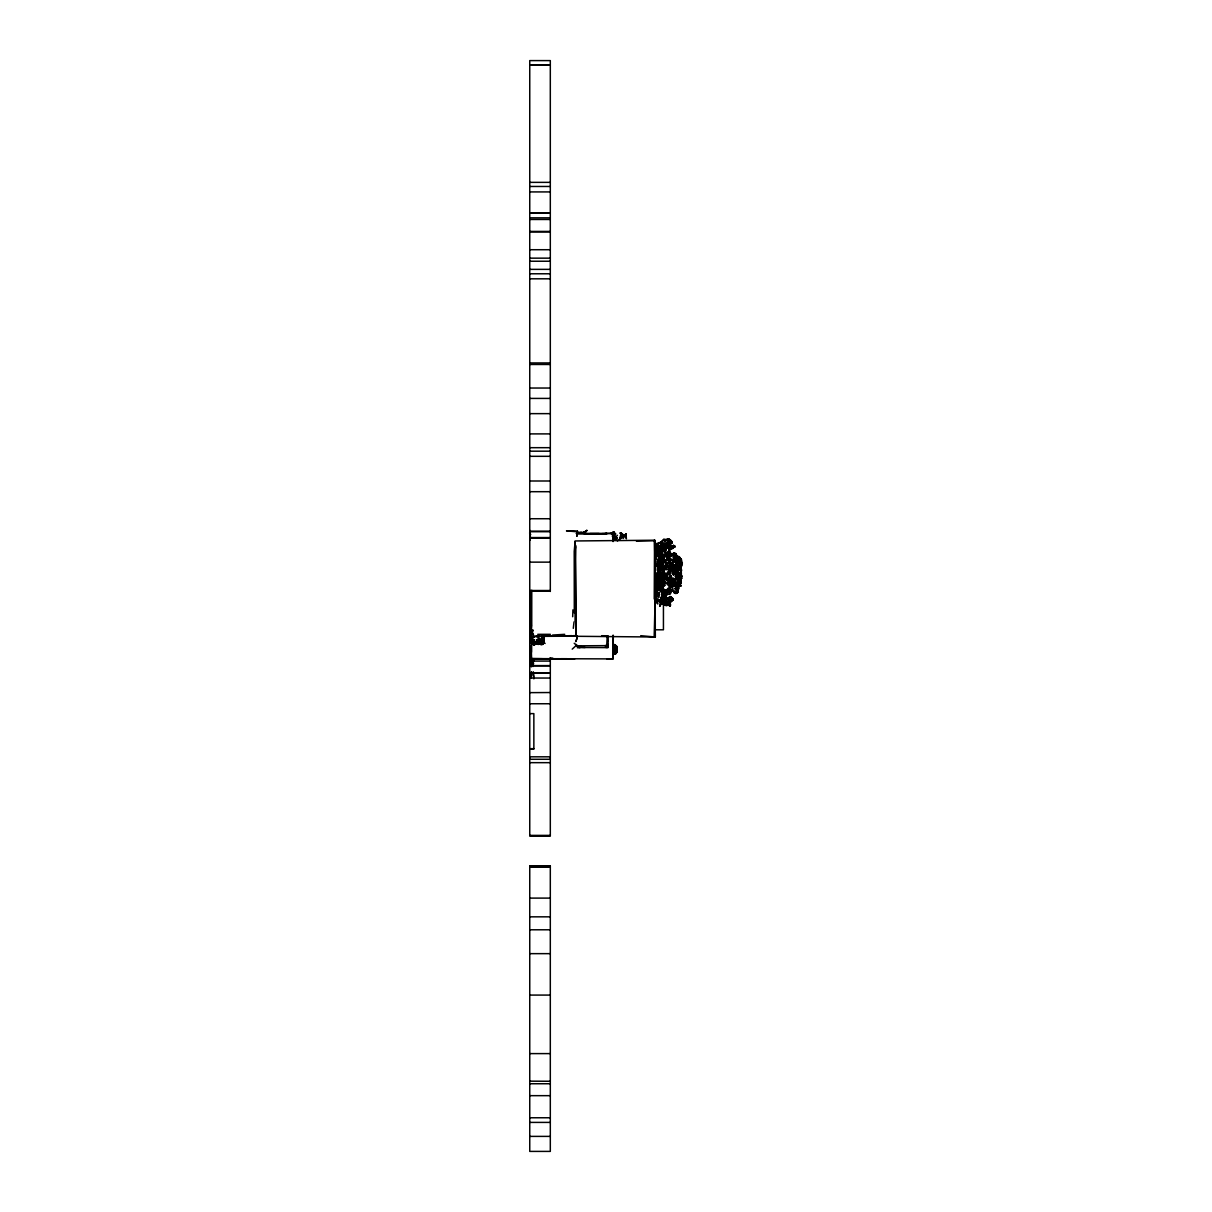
<?xml version="1.0" encoding="UTF-8"?>
<svg xmlns="http://www.w3.org/2000/svg" width="1212" height="1212" viewBox="0 0 1212 1212"><rect width="100%" height="100%" fill="white"/><g stroke="black" fill="none" stroke-linecap="round" stroke-linejoin="round"><path stroke-width="1.5" d="M531.28 666.918L531.507 641.012L530.689 642.769L532.583 641.527L531.038 642.557M531.129 591.032L531.31 635.664M531.765 590.259L531.735 625.18L530.28 636.694M636.421 541.158L654.677 540.749L655.298 637.012L576.033 636.285L575.548 545.476L575.094 567.989M668.403 553.293L670.009 551.854L668.691 553.096L668.524 551.036L668.433 554.535M654.238 598.955L654.541 539.931L655.131 574.791M655.389 581.169L655.389 577.972M661.858 591.35L661.07 588.987L663.328 592.38L663.479 598.849L664.085 594.334L665.615 592.577L665.206 590.835L662.388 588.471L661.04 591.244L661.858 591.35L663.843 582.396L663.706 577.457L664.888 574.988L666.645 575.503L665.403 574.988M667.054 593.092L666.812 590.835L668.6 590.426L666.615 592.168L666.115 594.637L666.903 591.244L668.115 590.835L668.645 591.956L667.054 593.092L666.418 591.35L664.358 591.138L662.267 586.411L662.994 585.078L661.525 585.593L661.176 587.85L662.267 586.411M531.265 672.448L531.25 677.962L531.507 674.751M657.343 600.697L657.768 604L656.525 602.455L657.343 600.697L655.404 600.607L656.662 600.501M669.388 585.487L669.403 582.502L665.236 575.094L665.206 576.336C667.039 577.518 668.373 571.791 665.933 573.761L664.494 574.064L667.251 573.655M669.857 568.201L670.236 566.974L669.115 567.08L670.266 566.458L670.221 569.443L665.085 569.443L670.963 569.549L671.13 571.079L669.115 567.08L673.599 565.125L677.735 569.034L677.705 572.428L676.554 569.231M531.159 677.75L531.189 672.569M576.033 636.285L575.094 541.779L574.215 551.445L574.306 613.09M613.045 646.193L613.09 635.149M655.116 584.214L655.101 587.032L655.45 586.108M669.554 571.397L671.009 573.034L669.115 571.806L670.221 569.443L666.903 566.671L665.661 568.201L663.858 567.595L661.797 569.14L658.04 568.928L660.07 567.186L661.085 567.383L661.07 569.034L659.828 572.109L657.843 573.549L656.54 572.837M675.645 562.141L676.766 561.929L675.645 562.141L677.16 563.58L677.22 561.414L675.342 561.217L677.16 563.58L676.705 568.413L673.978 569.549M612.999 653.556L613.045 658.904L551.036 658.707M663.903 548.975L663.661 551.657L669.615 553.702L669.978 555.869L673.72 555.247L674.236 552.99L675.917 553.702L676.826 557.202L673.751 558.535L673.811 562.444L672.13 564.292L658.48 559.262L659.616 557.005L663.494 557.096L663.752 554.323L661.828 555.763L661.949 558.535L658.404 556.793L662.055 554.111L661.631 552.884L666.676 547.021L669.1 548.869L669.615 553.702L667.6 554.944L669.372 555.354L674.236 552.99L676.826 557.202M655.374 566.761L655.419 562.853M542.582 638.239L542.567 639.891L542.9 636.906L544.658 636.285L571.806 635.664M668.903 548.157L666.676 547.021L666.327 549.384L664.449 550.006L664.1 547.536L661.494 550.627L671.857 543.324L671.918 541.779L668.948 539.007L664.509 540.749M669.554 601.016L670.372 602.455L669.6 605.03L662.494 600.182L661.555 601.213L660.949 598.546L662.706 597.213L663.57 597.213L662.616 599.364L663.449 601.94M530.78 637.209L530.75 639.572L533.265 639.678L533.704 640.709M577.215 534.992L577.442 531.083L576.851 536.219L577.442 531.083L566.489 530.871L577.26 531.795M655.722 583.639L656.404 580.139L657.434 579.821L656.752 575.503L657.571 576.639L655.616 579.321L655.374 583.533M663.828 602.97L664.676 605.227L665.479 603.076L669.206 603.682L670.281 606.045L669.63 604L670.281 606.045L664.858 603.076L665.449 601.834M543.476 635.982L544.097 637.209L544.658 636.285L530.205 636.497L530.25 590.85M613.242 540.446L617.014 537.87L616.65 539.931M535.25 641.739L535.295 643.481L533.553 643.693L534.083 641.118M679.144 574.064L679.129 575.306L679.159 573.034L681.508 570.776L679.402 569.443L681.508 570.776L679.462 573.973L679.159 573.034M664.085 594.334L665.615 592.577L665.206 590.835L668.6 590.426M541.643 640.3L541.597 639.163L542.491 640.709L542.9 636.906L541.128 638.648L542.688 638.027M575.109 568.413L575.079 549.566M656.54 587.744L655.859 584.563L655.192 596.789L655.328 588.153M668.418 580.76L666.63 580.442L669.236 579.624L668.948 577.866L671.024 579.215L673.205 578.806L674.917 580.654L675.023 583.32L673.448 584.972L669.403 582.502L666.979 583.017L667.251 584.654M656.237 559.368L656.359 555.657M669.206 603.682L666.721 605.742L664.676 605.227L663.737 600.804M674.917 580.654L675.205 582.502L672.978 583.32L674.327 580.033L673.554 578.594L670.993 579.927L671.281 575.821L671.872 580.548M677.16 563.58L676.766 561.929M681.78 564.61L680.886 564.292L681.78 564.61L682.326 562.959L681.25 562.141M544.173 638.86L544.173 637.936L543.658 642.254M664.1 581.684L665.509 581.775L664.464 582.502L662.434 580.245L662.085 576.533L664.888 574.988M607.879 645.435L606.985 645.238L607.212 635.77M614.666 644.814L615.938 645.951L615.12 647.39L616.499 649.647L616.408 648.314L613.242 647.39L613.272 650.162L616.605 648.526L617.044 650.268L615.423 650.374L617.302 649.344L616.408 648.314L615.726 649.147M656.556 550.218L657.752 554.732L659.949 555.247L658.025 550.112L656.556 550.218L656.51 545.476L656.056 547.839L657.904 545.885L657.101 545.173L660.449 545.794L658.904 545.885L657.98 548.263L656.692 547.945L657.768 547.642L657.904 545.885L658.737 547.43L659.252 546.203M665.221 593.092L664.449 594.531L666.312 598.243L668.63 598.849L670.66 596.592L672.766 598.546L672.705 600.394L667.039 602.864L664.994 601.531L665.888 602.243M572.685 616.741L572.912 609.863M580.26 532.735L585.744 531.901L586.82 530.356L584.017 532.416M656.237 579.321L656.722 574.276L659.252 574.276L662.237 571.291L661.191 575.306L663.812 572.215L662.828 576.124L659.828 574.988L659.04 575.927L662.085 576.533M668.357 566.974L669.342 565.534L670.706 566.671L670.918 564.61L666.842 567.489M680.311 578.897L681.705 578.382L681.795 575.609L680.311 578.897L681.235 580.442L679.887 585.275L681.023 585.896L678.796 586.108M536.007 642.966L535.901 641.739L534.886 644.511L536.825 641.421C536.022 646.087 531.432 645.223 532.886 640.709L533.553 639.572L530.568 638.345L530.477 636.497L534.477 637.103M575.215 546.612L575.094 541.779L574.912 544.764M536.098 641.633L535.204 643.693L533.522 642.769L530.704 638.754L530.508 636.391M666.721 589.593L664.252 590.623L665.297 590.623L662.388 588.471C664.691 590.714 661.222 593.092 661.843 589.29L657.904 588.562L656.722 586.82L659.101 582.608L660.919 582.502C662.843 581.472 664.63 583.078 663.615 581.987M659.04 575.927L660.858 575.306L662.025 577.776L658.677 579.73L656.707 582.805L656.934 585.593L657.358 587.638L662.055 591.547M656.51 544.446L655.753 544.961L656.571 546.824L655.025 546.915L655.859 552.157L655.147 548.157L656.662 543.521L657.919 544.446M658.313 581.578L656.662 582.396C660.737 579.881 654.965 584.169 656.677 579.821L657.904 576.336L658.995 576.124L656.677 574.685M661.797 569.14L661.752 570.155L663.676 570.579L663.858 567.595L661.085 567.383M676.402 586.82L676.16 588.365L677.538 589.699L681.28 582.608L680.977 579.927L679.205 576.639L676.826 575.503L676.811 572.109L677.356 575.715L675.372 576.427L676.493 572.428L674.387 572.534L673.524 575.094L672.569 571.291M658.904 545.885L657.677 543.43L660.692 542.4L661.585 542.4L661.222 545.794L666.479 545.476L669.963 541.976L669.857 539.522L665.691 543.84L663.267 544.446L662.585 546.612L660.798 546.718L659.328 549.703L656.919 550.521L660.692 550.218L667.842 542.4L666.964 543.218M664.57 548.263L666.433 544.764M530.083 602.046L530.568 591.32M607.757 640.815L607.833 647.602L579.124 647.496L576.079 644.405M655.995 563.883L655.859 566.671L655.616 564.095M613.03 654.586L616.272 653.359L616.999 651.192L613.06 653.874M656.056 594.531C654.51 587.396 658.51 594.713 655.374 598.652C655.889 602.5 655.041 593.819 655.51 597.213L656.389 596.486M662.585 546.612L661.449 545.991L660.919 547.536L661.964 547.748L662.722 546.097L662.191 542.188L663.873 539.31L670.327 539.825L671.963 541.673L670.706 542.809L671.857 543.324M661.434 555.354L657.54 555.763L661.646 550.112L664.449 550.006L661.631 550.309M667.009 589.911L665.267 590.517L665.343 593.395L662.843 591.456M655.131 550.627L655.859 552.157L656.465 551.551L655.98 556.384M536.658 642.557L536.825 639.891M669.615 553.702L664.873 555.247L663.312 559.883L667.236 560.595M680.72 569.549L680.386 566.761L681.78 565.746L680.341 564.913M666.706 555.354L666.933 558.535L670.584 558.338L669.009 561.732L674.281 558.535L677.114 559.368L673.463 559.368L669.388 561.217L669.13 559.974L667.13 559.368L665.736 560.186M680.553 565.837L681.402 563.171L679.311 563.065L680.265 562.035L680.19 567.186L680.644 565.125M530.295 534.265L530.189 535.704L530.174 530.462M664.555 603.682L664.615 602.864M661.585 575.306L661.116 573.034L659.752 577.048L658.055 577.154L659.313 579.109L657.904 576.336L657.298 577.776L656.752 575.503M661.691 604.515L661.994 600.804L657.358 601.122L658.086 597.304L659.525 596.895M666.933 558.535L667.009 557.611L671.403 555.975L670.1 555.141L669.221 556.581L669.372 555.354L668.191 554.944M657.752 554.732L657.768 549.9M531.235 663.949L531.492 660.934M615.696 647.708L613.287 647.193L616.529 648.526L613.287 648.011L613.333 646.466L615.408 647.087M676.675 561.323L677.478 561.929L676.841 558.535L677.826 556.384L679.265 556.687L681.068 559.974M604.97 645.648L606.182 645.435L606.167 646.572L604.97 645.648L575.821 645.844L572.215 649.147M658.495 544.961L658.419 545.794L655.843 545.582M664.858 603.076L664.676 605.227L667.448 604.712M676.326 584.048L676.22 589.911L678.129 590.214L676.963 590.835L677.387 592.577L678.144 592.168L676.614 590.517L676.705 586.517L670.584 585.381L670.857 581.881M663.812 572.215L664.191 572.943L664.267 569.034L661.752 570.155L660.237 567.898L658.237 567.383L659.934 566.352L666.373 566.458L666.797 563.58L664.161 560.898M667.251 574.897L666.282 573.867L667.13 573.246L667.085 576.745L664.449 579.927L665.646 575.2L666.327 576.23L664.464 576.427L666.327 576.23M670.751 590.623L670.645 592.38L669.63 588.987M613.287 532.22L612.636 533.038L615.635 534.477L612.999 534.992L612.514 536.643L613.363 531.901L612.817 535.916C617.908 534.931 609 534.871 614.59 535.295M662.025 577.776L659.828 574.988L660.495 576.942L658.055 577.154L660.085 580.548L656.449 585.79L658.055 588.047L656.646 588.259L655.51 590.214L656.298 590.835M623.195 538.492L626.24 533.856L623.316 535.704L621.65 533.856L621.256 536.84L623.241 536.643L623.029 534.583L621.18 532.932L619.665 533.144M658.48 559.262L657.192 561.005L659.813 561.838L662.146 565.428L660.07 567.186L660.131 569.14L657.934 568.413M671.266 547.43L670.978 545.582L669.524 545.688L670.978 545.582L670.312 547.748L669.418 546.506M680.629 583.32L679.235 581.775L680.22 577.972L677.356 575.715M670.236 540.749L670.327 539.825L667.857 539.31L669.145 539.931L668.721 538.901M669.403 563.368L671.933 563.277L673.463 559.368M613.848 653.98L616.272 653.359L613.272 653.98L613.287 651.405L614.136 651.511M659.813 561.838L661.404 558.747L660.979 559.883L663.131 561.52L662.267 562.444L663.146 566.974M668.6 554.217L668.645 551.445M669.115 571.806L669.312 569.958M680.326 570.064L680.538 568.11L681.205 569.034L680.493 568.413M573.306 628.361L574.018 621.892M665.146 599.47L665.433 595.971L667.721 594.425L666.115 594.122M677.705 569.549L674.357 565.125L673.917 569.034L670.963 569.549M658.283 566.868L657.055 566.565L657.192 561.005M677.796 569.64L678.856 569.958L677.069 570.064L678.796 565.837L677.19 565.64L679.78 563.883M539.476 641.421L541.143 644.617L542.431 639.678M673.66 579.215L669.236 579.624L670.115 578.079L668.948 577.866M613.393 534.174L612.939 533.25L615.651 533.447L612.545 534.689L613.181 533.447L612.318 534.886M671.66 597.516L671.024 599.258L670.448 598.243L671.66 597.516L672.115 599.773L670.266 599.576L670.66 596.592L673.175 599.682L672.024 600.607L673.175 599.682L668.63 598.849L669.948 600.804L669.403 602.652L667.282 602.349L665.024 598.137L666.236 595.456L663.888 597.304M540.961 644.314L542.082 643.587L541.825 641.845L540.37 641.633L541.143 644.617L541.688 642.966M669.478 564.716L669.251 566.246L671.645 569.231L676.569 569.958L675.296 569.14L673.357 570.261L672.554 569.337L673.781 567.792L670.387 567.186M654.177 636.391L655.222 596.486L655.298 637.012L640.724 635.694M661.085 597.622L662.388 597.622L663.57 594.744L661.661 593.819L663.494 589.699L662.388 588.471M530.371 538.083L530.235 534.78L530.144 540.34M658.616 553.611L657.237 551.445M681.023 565.534L681.78 565.746L680.25 566.246M530.947 634.224L531.795 634.224L532.856 630.119L531.795 634.224L533.538 634.74M613.317 635.573L613.045 658.904L606.848 658.813M659.343 564.398L659.934 566.352L658.54 565.943L657.949 564.292L660.055 564.913L660.57 566.352L660.252 559.671L661.813 559.262M614.181 533.341L613.666 536.946L614.181 533.341L614.514 534.689M664.449 594.531L662.025 595.865L661.828 592.577M538.037 640.087L538.234 638.754M660.101 573.246L658.161 572.109L658.267 569.14L657.237 570.67L658.313 571.079L657.025 568.928L660.237 567.898M538.416 643.799L537.931 642.148L539.098 639.891L540.219 640.3L539.461 643.799L540.037 641.421L541.976 640.406L541.279 639.981M530.901 642.451L531.189 636.391L531.659 637.209M575.942 636.179L531.068 636.391M531.598 639.572L530.75 639.572L530.477 636.497M660.919 602.758L664.191 604.091L660.828 603.379L659.676 606.364L660.828 602.243L659.237 601.637L661.025 600.91M530.765 638.966L531.31 636.179M532.704 665.858L533.644 660.555L532.932 662.919M543.112 643.587L544.158 642.254L542.612 644.617L543.188 641.739L545.112 643.481M661.116 573.034L662.994 572.534L663.267 570.988M662.434 580.245L660.964 581.26L663.009 584.154L663.661 581.684M657.949 564.292L661.404 563.171L660.782 560.702M666.797 563.58L667.115 564.398L667.812 563.277L666.039 563.065L664.858 566.565L667.251 563.686M657.343 596.077L659.404 594.637L659.192 592.683L657.677 593.304L659.404 594.637L657.343 596.077L656.631 594.94L659.404 594.637L657.677 593.304M667.676 583.639L669.478 582.29M669.706 543.521L670.842 548.869L673.342 547.233L673.13 548.354L669.418 549.793L670.569 548.975M656.465 544.552L656.662 543.521M664.827 543.006L665.403 540.037L667.857 538.901M669.478 587.85L674.751 586.108L675.19 584.654L674.099 583.427M657.904 588.562L661.146 589.077L661.388 591.865L660.025 588.987L658.177 589.593L657.207 592.274L655.54 585.684L655.919 588.259M680.174 584.245L677.523 584.351L674.508 582.396L676.872 583.427L678.659 586.002L677.099 585.078L678.129 587.744L678.099 586.002L680.174 584.245L679.265 581.366M662.191 542.188L661.979 545.688M660.207 579.321L658.071 579.821L659.207 578.806L658.055 578.079L660.161 577.866L660.858 575.306M676.735 573.867L673.099 573.761L674.387 572.534L676.735 573.867L676.493 572.428M677.917 583.214L678.235 585.896L677.099 585.078M676.72 590.729L677.841 588.987L677.053 589.183M660.161 577.866L660.707 575.821M537.961 642.557L538.582 644.405L536.855 644.208L537.158 642.86M533.522 642.769L533.235 639.269L533.977 641.224L531.962 642.148L532.947 642.86M676.644 558.02L677.826 556.384L680.902 558.959L679.644 559.883L679.144 557.929L680.902 558.959L679.144 557.929L678.765 558.641M676.599 559.565L677.553 558.853L678.25 560.702L681.735 562.55M663.312 559.883L665.449 555.975L664.873 555.247M677.508 561.005L679.144 557.929M530.674 534.583L529.674 532.629L530.28 533.144M655.147 595.456L656.01 593.713M675.508 588.259L674.448 588.562L675.841 589.29L676.705 586.517L675.675 586.199M661.01 577.26L661.298 576.124M664.358 578.594L663.494 578.806L663.115 577.26L663.449 574.791L665.07 573.549M619.847 538.173L621.18 532.932M678.356 584.972L680.129 584.972L680.629 582.29L680.129 584.972L681.023 585.896M660.222 605.742L660.828 603.379M613.787 649.238L614.014 648.011L616.605 648.526L614.014 648.011L613.12 649.647M676.099 589.077L678.508 589.699L676.614 590.517L675.978 586.305M655.162 551.339L655.207 555.051L655.722 553.611L656.086 554.944M666.327 575.2L665.842 577.669L665.6 576.533M660.616 601.531L663.403 603.167L664.479 601.122L664.585 602.758L664.1 600.182L666.812 602.046M676.826 575.503L676.069 573.973L675.372 576.427L676.432 577.669L675.311 579.321L676.796 578.079L677.72 583.533L679.235 581.775M538.87 641.33L538.825 643.481L538.749 642.451M658.131 551.748L659.404 551.233L659.676 552.066L658.631 552.066M676.857 556.687L676.781 559.777L673.993 560.702M677.553 573.352L680.296 574.897L679.159 576.745M531.22 642.86L531.538 642.663M677.644 559.262L676.841 558.535L677.644 559.262L676.644 560.186L681.75 561.111L678.265 562.55M665.555 552.066L664.933 554.111L667.388 552.778M673.554 578.594L674.993 581.26M662.267 562.444L660.055 564.913M679.22 563.277L680.386 561.929L676.735 561.52M663.797 601.728L661.964 602.561L662.843 600.091M670.236 603.379L670.63 602.137L669.706 601.94L670.236 603.379L669.706 601.94M658.161 561.838L657.434 563.065L657.934 561.732L660.267 561.217L661.404 563.171M655.253 601.637L656.192 599.879L655.374 598.652L656.177 599.576M677.993 585.593L677.538 589.699M667.267 589.183L667.63 590.623L670.024 591.456L667.948 591.653L670.645 592.38M534.537 644.617L533.038 644.723L534.886 644.511L532.841 644.314L532.371 642.769L530.598 642.148L531.553 640.815M670.978 581.684L672.327 579.518L672.524 581.684L670.978 581.684L671.009 583.017L673.448 584.972L673.66 583.32L671.403 582.714M679.462 573.973L679.841 572.837M666.464 579.518L667.327 577.048L665.555 579.321L666.464 579.518L664.449 579.927M677.023 576.23L677.584 574.579L676.387 575.503L675.251 571.912L673.524 571.806M533.507 643.587L535.007 643.375L539.249 638.86L536.28 639.891L538.446 639.784M679.977 574.382L680.023 575.821L676.432 577.669L677.993 575.412L679.765 579.624L677.417 580.033L678.659 576.23M666.191 599.985L665.6 601.637L662.494 600.182M670.115 578.079L670.387 579.003L668.979 577.563L669.403 576.427L671.281 575.821M544.173 637.936L543.658 640.921L542.491 640.709L542.612 638.86L538.855 639.784L539.234 638.754M659.616 557.005L658.177 558.959M665.661 568.201L665.615 565.837L667.888 565.64L667.464 566.671M673.024 557.202L673.751 558.535L675.357 555.657L676.75 555.354L675.917 553.702M659.252 600.394L659.813 602.561L659.252 600.394L658.449 601.122M674.099 591.759L672.66 590.941L672.827 589.593L674.266 592.895L675.932 593.607L677.387 592.577M662.767 589.183L662.54 587.123L660.722 589.183L661.04 591.244M538.855 639.784L539.249 638.86M656.404 580.139L657.843 577.866L659.601 578.594L659.07 577.457L660.495 576.942M670.266 566.458L668.388 566.155L669.342 565.534M665.161 600.697L664.04 602.349L664.509 600.501L666.342 601.425M659.343 564.095L658.192 563.368L659.283 561.838L659.449 562.656M676.326 559.671L676.872 558.444M680.417 566.671L681.295 566.671L679.114 567.898L680.614 568.307L679.371 568.716M667.342 548.263L673.008 546.612L673.599 545.37L675.251 546.506L672.69 548.263M661.979 579.003L663.131 575.715M664.191 586.305L665.509 581.775M669.039 551.748L670.281 548.975L669.1 548.869M673.508 591.35L672.448 590.517M664.691 547.021L665.221 545.885M613.211 534.477L612.393 534.068L613.787 531.901L612.227 533.962L612.999 533.038M673.342 547.233L675.251 546.506L673.008 546.612L673.599 545.37M666.464 578.382L667.327 577.048M532.841 644.314L533.341 643.284M535.401 642.254L530.598 642.148L531.159 636.694M663.888 600.394L665.024 598.137M660.025 589.502L662.267 586.108L661.07 585.79L659.737 582.805L658.707 583.427L659.57 586.926L661.388 585.487L659.737 582.805M661.661 556.687L663.752 554.323M534.886 644.511L535.689 642.966M612.999 534.992L612.59 536.219L614.711 535.189M658.919 542.597L660.479 542.809L663.873 539.31M659.616 557.505L658.964 558.747L659.949 559.262M667.024 591.653L667.721 590.32L669.706 590.941L670.781 589.502M532.916 642.042L534.295 640.406L533.25 641.421M669.812 552.884L668.463 553.399L670.584 552.581L667.857 551.96M539.522 644.208L540.204 642.966L539.552 643.587M616.999 646.981L616.575 646.057L617.302 647.602M674.887 560.595L677.114 558.641M661.661 593.819L662.631 592.577M663.403 603.167L662.161 602.243L663.282 600.288M660.479 542.809L662.706 540.446M533.007 642.042L533.598 641.012L535.007 643.375M667.115 564.398L667.812 563.277L667.888 565.64M530.432 642.663L532.75 642.148M675.023 591.547L674.266 592.789L677.432 593.198M669.372 605.955L670.418 605.227L669.63 604M664.04 602.349L665.555 600.394L663.388 601.319M658.858 560.808L657.495 559.883M659.055 572.837L660.495 570.67L659.358 569.746L660.495 570.67M606.136 647.602L607.454 647.087L607.803 635.664M656.086 583.73L656.707 582.805M585.048 531.704L586.82 530.356M532.371 642.769L534.295 640.406M659.828 548.975L658.98 549.703L661.494 548.869L658.025 550.112M679.371 583.533L681.28 582.608L680.265 581.987L680.977 579.927L677.523 576.745M671.251 554.535L673.781 554.944L674.372 557.096L676.205 555.763M671.812 580.139L673.872 578.291L670.706 579.003L671.993 578.291L673.599 580.033M662.116 567.595L659.722 569.746M534.462 642.451L533.553 643.693L533.265 639.678M586.199 531.295L584.457 531.901M666.191 550.824L664.085 548.157L664.706 546.915L665.327 547.43M660.328 582.093L660.964 581.26M674.978 564.913L676.341 563.171M676.554 571.397L675.781 568.716L674.054 568.201L675.145 567.277L676.872 567.898M612.939 533.25L613.105 541.567M657.374 587.335L656.646 588.259L661.282 590.835L660.282 591.759L659.798 590.002M678.372 557.823L679.765 557.414L677.553 558.853L677.053 558.02M679.25 568.201L680.386 566.761M668.07 598.44L669.297 596.895L669.615 598.652L667.145 597.728M663.737 593.395L665.161 592.274L663.737 593.395L663.328 592.38L664.903 592.683M663.994 575.306L662.964 575.094L663.918 573.14L663.04 575.2L664.737 574.382L663.873 573.352L664.494 574.064M672.66 590.941L668.63 590.623L669.888 590.426M619.529 538.582L623.438 536.643L617.378 540.961M670.584 581.881L671.009 583.017M671.206 553.808L670.1 555.141L671.236 556.066L671.993 555.869L671.206 553.808L670.084 555.051L675.781 553.505L673.387 555.051M659.949 555.247L661.631 552.884L657.54 555.763M659.934 558.232L660.964 557.005L658.631 555.975M662.297 550.718L663.994 549.703L661.646 550.112M615.863 537.052L617.408 535.295M661.782 597.622L659.858 601.319M612.545 534.689L613.56 533.553M665.752 598.849L667.479 597.728L669.463 598.334M659.252 574.276L657.298 577.776M655.571 575.927L656.01 574.382L655.874 577.972M677.356 559.156L677.25 560.398M669.388 573.14L670.766 571.7M626.24 533.856L624.013 535.916M615.923 653.253L617.181 651.92L614.332 653.147L615.544 653.768M665.373 549.9L666.388 547.233L667.751 547.324L665.343 547.642L664.63 546.309M659.631 561.323L659.722 560.292M613.787 531.901L611.09 533.553L576.291 533.553M677.417 580.033L678.932 578.488M613.196 653.465L615.06 652.223L614.181 650.071M613.726 647.905L615.711 648.42M662.328 557.308L659.616 559.05L658.358 557.823M658.722 552.778L656.843 553.293M616.241 646.769L613.317 643.799L613.954 646.875M542.824 643.799L543.703 642.966M670.039 578.7L671.342 577.669L672.039 579.215M658.828 562.853L661.843 564.807L662.494 564.201L661.54 563.989L665.206 562.141L665.691 564.807L667.085 565.428M661.6 586.714L662.267 586.108L659.207 585.79M680.311 574.17L681.432 573.14L679.447 572.731M669.948 600.804L672.887 600.182M659.177 582.714L661.737 580.548L661.888 582.608M668.463 553.399L669.478 552.475M671.448 583.427L673.645 582.093L672.569 581.169M606.258 645.542L608.045 644.405M679.159 579.927L680.22 577.972L678.917 577.776L679.765 579.624M613.833 531.795L613.181 533.25M676.614 590.517L679.068 588.365M680.432 583.73L679.72 584.351L680.735 585.593L679.008 583.017M542.991 637.421L543.324 636.391L542.325 636.179L544.658 636.285L543.324 636.391M680.493 575.094L681.356 574.382L679.826 575.094M675.857 574.685L674.251 572.837L673.099 573.761M680.28 567.898L679.402 568.625L680.78 568.519M667.176 541.567L670.403 543.324L666.524 546.309M656.98 601.531L657.995 600.697M662.116 543.521L663.07 543.006L663.267 544.446L662.116 543.521L663.07 543.006M583.517 532.735L584.578 531.901M662.01 589.077L663.206 588.153L664.1 589.805M674.13 560.808L677.114 559.368L674.493 559.262M606.182 645.435L607.409 644.511M672.781 547.324L673.751 546.612M657.51 567.186L659.934 566.352L658.267 564.292M671.297 567.277L673.024 566.352L675.781 568.716L672.372 568.004L673.266 568.928M671.236 580.245L673.205 578.806M667.812 541.885L667.857 543.112L668.797 542.915L669.509 541.158M662.964 583.427L664.812 583.32M585.26 531.901L586.608 530.977M677.947 562.762L678.765 561.111L677.553 559.459L677.735 560.595L676.16 561.217M659.252 558.959L660.752 557.929M666.979 583.017L668.66 581.881M658.237 593.304L659.192 592.683M536.855 644.208L537.976 642.966L538.582 644.405M657.934 583.73L658.692 586.002L660.282 585.593L660.343 587.547L658.267 588.365L658.04 587.032L656.722 586.82L657.358 587.638L656.934 585.593L658.04 585.896M581.23 532.113L577.533 532.629M531.962 642.148L533.083 641.421M661.934 551.339L663.646 551.142L658.934 552.778L659.949 552.369L662.055 554.111M616.499 648.526L615.696 648.935M658.237 567.383L659.934 566.352M661.555 601.213L661.464 599.167L663.721 598.44M676.841 566.868L678.796 565.837M664.085 575.715L665.206 576.336M671.993 554.111L674.236 552.99M656.646 576.942L657.571 576.639L656.662 576.427M533.28 633.406L531.477 633.709L531.326 624.968M676.644 592.168L678.144 592.168L677.629 591.35L675.523 592.062L669.888 589.183L671.493 590.108M674.099 566.246L674.978 565.943L674.463 567.686L673.599 565.125L677.735 569.034L676.372 568.716L675.811 567.898L676.872 567.383L675.629 566.868M537.931 642.148L539.416 641.421M674.281 556.172L675.357 555.657L675.387 556.899M672.766 598.546L672.705 600.394L669.6 600.91L670.372 602.455L667.282 602.349M667.282 574.791L670.554 574.791M533.189 641.012L534.34 640.497M672.357 585.593L675.19 584.654L675.872 585.487L672.069 586.305M671.251 546.506L673.463 545.582L672.251 546.915L670.312 546.612M666.509 548.763L664.827 549.49L666.327 549.384M656.722 586.82L658.692 586.002M668.979 577.563L670.478 576.942M667.948 591.653L669.706 590.941L668.888 590.32M680.371 576.745L681.659 576.23L679.281 575.715L681.492 574.897M678.159 588.88L676.523 589.183M669.1 547.324L668.115 547.021L670.978 546.824M615.332 537.052L615.605 538.795L613.257 539.613L613.348 540.961M530.508 637.83L532.113 637.209M677.387 561.626L678.765 561.111L677.478 561.414M676.569 569.958L673.236 569.852L676.19 570.261L677.705 572.428L677.523 570.064L673.357 570.261L672.554 569.337M661.525 585.593L662.994 585.078M678.917 575.609L680.159 576.745L681.659 576.23L679.22 576.124M613.09 536.84L614.666 536.325L614.878 539.931L613.166 537.355M661.479 594.94L662.691 594.531M668.933 591.032L670.993 591.244L669.918 591.35M661.964 602.561L664.479 601.122M661.222 546.718L664.797 545.582L665.736 547.127M680.053 578.897L681.705 578.382M661.797 590.623L663.115 590.214L661.161 590.835L659.434 588.259L661.388 591.865M611.924 533.447L610.333 533.447M678.917 568.822L680.614 568.307M670.403 543.324L667.948 544.037L669.933 542.703L668.797 542.915M668.706 604.409L670.69 604.924L669.645 603.576M658.177 589.593L656.722 590.002L657.465 590.941M530.704 638.754L532.098 639.981L533.553 639.572M672.433 567.08L673.902 566.671M660.843 556.172L658.404 556.793M682.326 562.959L680.538 563.368M678.341 586.82L677.523 587.032L677.281 584.563M574.821 635.664L573.352 635.664M670.448 598.243L671.327 598.031M669.751 602.349L670.63 602.137M667.797 589.29L667.751 588.365L670.524 589.183L669.569 588.047L670.675 589.396L669.282 589.699L668.6 588.259M613.166 652.632L615.06 652.223L614.029 653.253M680.22 570.155L681.659 569.852M669.403 602.652L670.372 602.455M674.054 568.201L675.114 568.004M676.66 562.247L677.72 562.035M667.918 591.865L669.009 591.653L667.903 590.32M532.962 666.539L531.826 658.601L553.854 658.707M533.795 642.254L535.477 641.936M656.646 581.881L657.828 581.684L656.601 580.76M664.358 591.138L666.009 591.244L665.206 590.941M614.666 536.325L613.348 538.279L614.029 536.431L614.878 539.931M677.69 578.488L680.977 579.927L677.584 581.987L679.644 582.714M531.22 658.904L532.477 658.707M657.677 543.43L660.692 542.4L661.222 545.794M666.13 600.804L664.843 601.016L666.267 602.561M660.343 587.547L661.646 587.335M668.857 589.396L670.751 589.805M655.722 548.869L655.919 550.718M676.19 570.261L677.523 570.064M604.288 533.962L607.015 533.553L584.002 533.659M664.085 548.157L665.494 547.945M670.584 585.381L670.524 584.154L672.827 583.836M669.312 593.198L670.842 592.986L669.903 594.425L668.115 594.122M671.933 583.73L675.023 583.32M668.176 546.96L670.827 546.612M662.994 572.534L666.009 573.352M666.661 546.612L668.524 546.4M659.04 577.366L659.979 577.26M577.382 645.844L581.199 645.754L576.791 645.844M675.478 568.519L676.705 568.413M659.313 588.668L660.555 588.562M666.07 600.91L664.843 601.016L666.055 601.531M676.266 574.473L679.129 573.867L680.296 574.897M657.055 566.565L658.48 566.458M680.008 573.246L681.432 573.14M657.737 574.685L659.358 574.579M552.551 635.058L564.716 634.33M570.413 658.813L574.882 658.813M669.13 559.974L671.16 559.883L670.584 558.338M612.878 533.25L605.182 533.447M577.291 647.738L580.215 647.602M673.008 546.612L675.251 546.506M566.155 658.904L568.746 658.813M567.14 658.707L560.823 658.707M602.031 533.659L607.015 533.553M544.915 635.982L558.02 635.876M561.126 658.904L572.14 658.813L533.038 658.904M533.022 658.995L545.809 658.904M589.926 533.583L599.076 533.553M529.75 182.361L550.309 182.361M529.75 186.466L550.309 186.466M529.75 191.92L550.309 191.92M529.75 212.903L550.309 212.903M529.75 213.009L550.309 213.009M529.75 217.842L550.309 217.842M529.75 219.478L550.309 219.478M529.75 231.416L550.309 231.416M529.75 231.931L550.309 231.931M529.75 249.717L550.309 249.717M529.75 258.156L550.309 258.156M529.75 261.231L550.309 261.231M529.75 269.367L550.309 269.367M529.75 273.776L550.309 273.776M529.75 278.821L550.309 278.821M529.75 362.949L550.309 362.949M529.75 364.479L550.309 364.479M529.75 388.037L550.309 388.037M529.75 398.415L550.309 398.415M529.75 413.64L550.309 413.64M529.75 433.896L550.309 433.896M529.75 447.682L550.309 447.682M529.75 451.182L550.309 451.182M529.75 456.318L550.309 456.318M529.75 480.997L550.309 480.997M529.75 491.693L550.309 491.693M529.75 518.736L550.309 518.736M529.75 531.189L550.309 531.189M529.75 531.704L550.309 531.704M576.518 533.659L602.212 533.75M529.75 537.567L550.309 537.567M529.75 537.764L550.309 537.87M529.75 537.976L550.309 537.976M654.677 540.749L654.541 539.931M575.018 540.961L654.48 540.234M658.904 553.399L660.828 553.096L659.949 552.369M661.949 558.535L663.631 558.535M529.75 562.141L550.309 562.141M671.327 565.534L672.736 565.534L671.478 566.565M658.161 572.109L659.525 572.109M680.159 576.745L681.765 576.745M656.359 586.199L657.343 586.199L656.449 585.79M529.75 590.517L550.309 590.517M529.75 590.835L550.309 590.835M666.509 590.835L668.115 590.835M529.75 591.244L550.309 591.244M659.237 595.456L656.631 594.94M655.131 596.289L655.934 596.289M663.57 597.213L661.222 597.001M657.358 601.122L659.252 599.682L657.828 601.122L657.252 600.288M655.904 629.801L663.434 629.801L663.434 603.455M537.734 634.33L550.384 634.33M544.552 635.876L577.17 635.876M607.712 635.77L601.803 635.709M539.279 636.906L536.416 636.391L539.476 636.391M543.264 640.709L541.961 640.709L541.673 639.375M613.802 645.132L615.666 645.132L613.242 644.814M608.03 645.754L607.833 647.602M531.144 658.601L542.325 658.707M553.02 658.389L549.748 658.389L552.702 658.555M531.492 659.01L531.22 651.92M529.75 661.07L550.309 661.07M529.75 665.6L550.309 665.6M529.75 665.797L550.309 665.797M529.75 672.993L550.309 672.993M529.75 673.205L550.309 673.205M529.75 678.038L550.309 678.038M529.75 692.643L550.309 692.537M529.75 703.748L550.309 703.748M529.75 713.626L533.856 713.626L533.856 749.092L529.75 749.092M529.75 748.683L533.856 748.683M529.75 756.818L550.309 756.818M529.75 759.273L550.309 759.273M529.75 762.666L550.309 762.666M529.75 835.386L550.309 835.386M529.75 866.019L550.309 866.125M529.75 866.535L550.309 866.535M529.75 866.747L550.309 866.747M529.75 866.944L550.309 867.156M529.75 898.107L550.309 898.107M529.75 916.833L550.309 916.833M529.75 929.786L550.309 929.786M529.75 953.647L550.309 953.647M529.75 995.082L550.309 995.082M529.75 1053.607L550.309 1053.607M529.75 1081.165L550.309 1081.271M529.75 1083.74L550.309 1083.74M529.75 1095.663L550.309 1095.663M529.75 1117.767L550.309 1117.767M529.75 1122.403L550.309 1122.403M529.75 1136.386L550.309 1136.386M569.655 635.785L575.912 635.876M570.473 658.707L573.306 658.813M667.994 544.552L670.387 544.658L670.221 543.84M613.833 645.844L615.938 645.951L613.923 645.648M578.73 647.193L585.078 647.496M536.416 636.391L538.476 636.497M671.024 579.215L672.463 579.321M617.014 537.87L614.181 537.658L615.605 538.795M657.268 576.639L658.616 576.745M670.675 589.396L669.372 589.29L670.206 588.259L668.145 584.972M658.707 583.427L659.919 583.533M679.099 578.806L681.432 579.003M668.63 590.623L669.736 590.729M676.266 573.867L672.418 573.549L673.736 572.837L673.524 575.094M673.205 569.852L674.22 569.958M662.858 582.29L664.464 582.502M668.388 566.155L669.069 566.049M680.72 559.368L679.19 557.505L679.129 558.535L681.568 559.459M669.403 582.502L670.251 582.608M679.932 562.444L681.568 562.656M672.069 546.203L673.63 546.4M612.848 534.068L614.742 534.371M674.281 558.535L676.038 558.853M661.464 599.167L662.616 599.364M658.161 553.702L659.843 554.02M670.251 568.928L671.645 569.231M672.296 553.808L673.63 554.111M666.858 590.108L667.721 590.32M675.841 568.004L676.705 568.201M668.797 541.673L669.963 541.976M531.371 631.149L531.81 634.134L531.886 631.149L532.068 632.27M678.25 560.702L681.598 561.626L681.523 560.489M662.388 546.506L661.313 546.203L661.964 547.748M667.054 591.456L668.645 591.956L666.812 590.835M661.616 597.622L663.206 598.137M681.068 580.851L679.811 580.442L680.265 581.987M658.192 551.551L659.676 552.066M660.661 582.805L662.403 583.427L662.176 584.972L659.843 581.987M662.934 568.519L664.267 569.034M676.872 583.427L678.978 584.351M675.296 582.502L677.023 585.275L673.751 584.972M659.328 549.597L660.692 550.218L660.298 549.081M675.357 555.657L673.781 554.944L675.205 554.429L677.129 555.975M663.085 573.761L663.979 574.17M615.817 647.193L617.15 647.799L615.499 646.981M673.887 581.169L677.175 582.714M665.13 552.581L667.963 553.914M670.69 541.052L671.963 541.673M662.04 593.607L663.57 594.744M670.115 559.368L671.16 559.883M574.215 643.284L579.124 647.496M663.873 595.047L666.312 598.243M677.175 562.444L675.342 561.217M674.751 586.108L675.887 586.714M667.176 602.652L669.6 605.03M613.363 644.511L615.938 645.951M672.796 580.851L674.281 581.775M675.948 587.956L676.917 588.562M666.282 573.867L667.176 574.473M662.631 556.49L663.494 557.096M669.448 579.109L668.736 578.594L669.236 579.624M668.206 581.987L669.357 582.911M662.282 543.627L663.267 544.446M665.449 555.975L666.539 556.899M678.387 582.911L679.417 583.836M657.449 587.123L658.828 589.077M663.1 583.73L665.04 585.487M675.796 584.154L677.023 585.275M530.462 637.618L532.886 640.709M677.629 591.35L676.22 589.911L676.963 590.835M657.98 548.263L659.328 549.703M675.205 592.789L673.736 590.835M671.963 587.441L672.766 588.365M532.477 642.042L530.447 638.133M668.691 601.637L667.1 598.743M541.915 639.784L542.628 640.709M669.388 561.217L672.993 564.61M621.059 534.371L621.877 535.507M673.236 561.626L673.811 562.444M663.737 601.122L664.312 601.94M664.297 560.08L664.994 561.111M664.327 592.683L663.555 590.426M675.387 559.974L675.205 561.323M665.312 547.021L664.6 545.885L664.782 547.233M613.863 652.329L614.575 653.556M667.615 571.806L668.903 574.064M662.6 563.171L663.085 564.095M672.099 564.201L672.781 565.534M659.692 559.459L660.146 560.489M532.598 661.07L533.659 663.843M680.583 581.987L680.886 582.911M680.659 580.336L681.28 582.608M670.66 545.794L671.024 547.127M540.37 641.633L541.143 644.617M658.192 563.368L657.934 561.732M658.283 564.913L658.54 565.943M656.071 600.607L656.525 602.455M531.841 638.966L532.098 639.981M677.099 558.959L677.387 560.08M678.069 586.82L678.341 587.956L678.265 587.123M670.372 583.32L670.524 584.154M655.843 552.672L656.025 553.702M670.494 545.476L670.721 546.915M667.903 604.091L667.767 602.758M665.267 590.517L665.388 591.35M677.114 556.899L679.265 556.687L679.356 558.338M530.508 641.118L530.629 642.148M623.029 534.583L623.241 536.643M533.871 678.281L533.295 671.766M533.265 672.796L533.856 678.856M670.221 585.79L670.524 589.183M613.166 538.582L613.317 540.446M575.094 541.779L575.503 548.157M665.555 600.394L665.646 601.94M607.636 637.209L607.848 640.815M669.509 603.379L669.6 605.227M679.584 583.836L679.614 584.76M535.219 641.421L535.25 642.254M529.674 532.629L529.689 533.447M575.094 575.73L575.094 621.059M673.72 555.247L673.751 558.535M531.447 645.542L531.462 652.253M531.462 671.796L531.462 675.569M550.309 591.456L550.309 60.6L529.75 60.6L529.75 836.098L550.309 836.098L550.309 657.843M541.9 639.981L541.825 641.845L540.764 641.118L541.9 639.981M678.114 576.336L677.947 575.412L678.114 576.336M543.385 640.087L543.309 641.118L543.4 640.087M676.932 565.746L676.857 566.565L674.599 566.246L676.932 565.746M670.16 600.607L669.948 601.728L670.16 600.607M577.336 637.421L575.806 641.527L577.336 637.421M669.994 547.839L669.175 549.384L668.645 548.157L669.994 547.839M680.735 566.671L679.796 566.565L680.735 566.671M670.13 562.762L671.069 563.277L670.13 562.762M550.309 64.918L529.75 64.918L550.309 65.024M550.309 865.822L529.75 865.822L529.75 1151.4L550.309 1151.4L550.309 865.822M626.316 537.461L625.604 535.189L626.362 538.795L626.316 537.461"/></g></svg>
